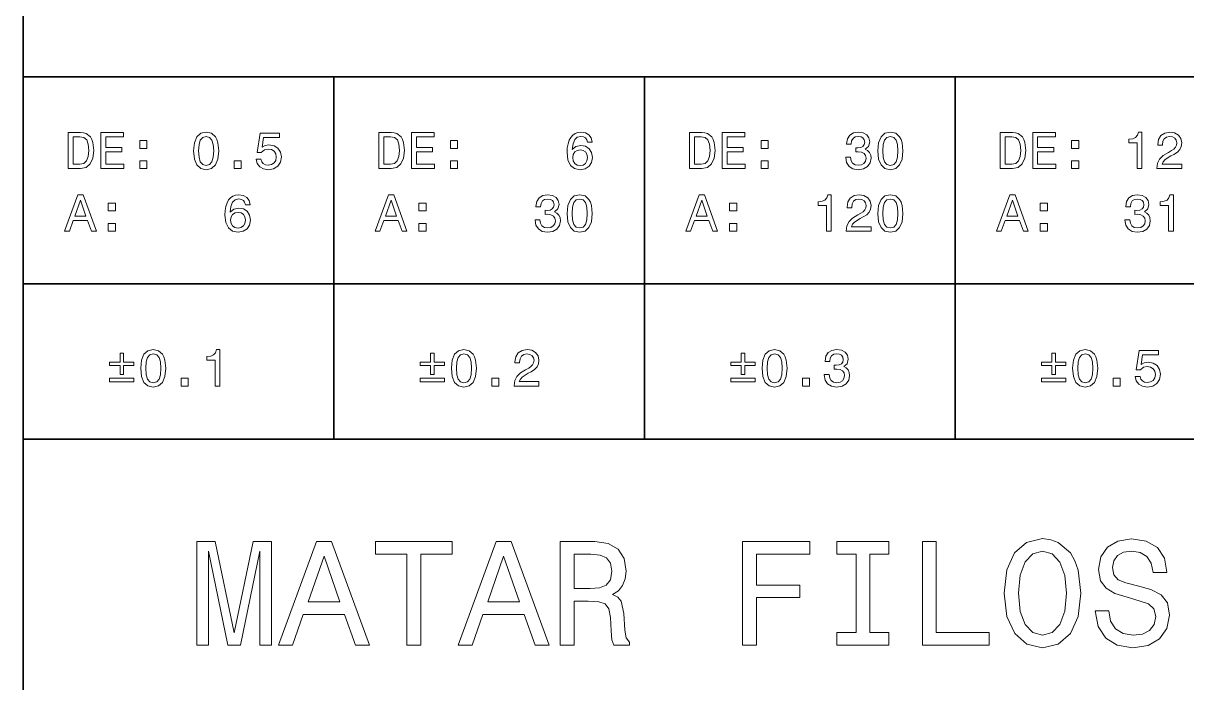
# Model space of a CAD drawing. Extents: x 14 to 2196, y -1968 to 1826.
# Drawn here: x 954 to 1066.3, y 424.7 to 488.4 of the extents above; entities that cross this region are included whole.
import ezdxf

# ---------------------------------------------------------------- set-up
doc = ezdxf.new("R2010")
doc.units = 0

msp = doc.modelspace()

# ---------------------------------------------------------------- linework, layer by layer
at = {"color": 7, "lineweight": 35}
for p, q in [((953.95874, 826.463928), (953.95874, 15.623924)), ((953.95874, 513.249268), (953.95874, 448.249268)), ((953.95874, 483.249268), (1173.95874, 483.249268)), ((983.95874, 483.249268), (983.95874, 448.249268)), ((1013.95874, 483.249268), (1013.95874, 448.249268)), ((1043.95874, 483.249268), (1043.95874, 448.249268)), ((953.95874, 463.249268), (1173.95874, 463.249268)), ((953.95874, 448.249268), (1173.95874, 448.249268)), ((953.95874, 448.249268), (1173.95874, 448.249268))]:
    msp.add_line(p, q, dxfattribs=at)
at = {"color": 7, "lineweight": 13}
for points in [[(959.47168, 477.892639), (958.306702, 477.892639), (958.306702, 474.392639), (959.47168, 474.392639), (960.021423, 474.503601), (960.429932, 474.841492), (960.682068, 475.391205), (960.772888, 476.142639), (960.6922, 476.90921), (960.591309, 477.211792), (960.450073, 477.453888), (960.041565, 477.781677), (959.774292, 477.862366)], [(961.453674, 474.392639), (963.672729, 474.392639), (963.672729, 474.816284), (961.917664, 474.816284), (961.917664, 476.001434), (963.481079, 476.001434), (963.481079, 476.420013), (961.917664, 476.420013), (961.917664, 477.468994), (963.632385, 477.468994), (963.632385, 477.892639), (961.453674, 477.892639)], [(970.405396, 476.102295), (970.481079, 475.310516), (970.718079, 474.745667), (971.096375, 474.40274), (971.62085, 474.291779), (972.14032, 474.40274), (972.518555, 474.745667), (972.750549, 475.310516), (972.831238, 476.102295), (972.750549, 476.889038), (972.654724, 477.201721), (972.518555, 477.458923), (972.14032, 477.801849), (971.62085, 477.917847), (971.096375, 477.801849), (970.718079, 477.453888), (970.481079, 476.889038)], [(976.442139, 475.30545), (976.553101, 474.891907), (976.800232, 474.569153), (977.16333, 474.367432), (977.627319, 474.291779), (978.136719, 474.382538), (978.535095, 474.629669), (978.787292, 475.023041), (978.883118, 475.527374), (978.797363, 475.996399), (978.555298, 476.364532), (978.177063, 476.601562), (977.687866, 476.687317), (977.309631, 476.626801), (977.01709, 476.460358), (977.158325, 477.403442), (978.691467, 477.403442), (978.691467, 477.816986), (976.820435, 477.816986), (976.54303, 475.96109), (976.946472, 475.96109), (977.239014, 476.19812), (977.612183, 476.283844), (977.934937, 476.228363), (978.182068, 476.066986), (978.33844, 475.819885), (978.393921, 475.502136), (978.33844, 475.184418), (978.177063, 474.937317), (977.929932, 474.780975), (977.612183, 474.725494), (977.34491, 474.760803), (977.138123, 474.876801), (976.986816, 475.05835), (976.911194, 475.30545)], [(989.47168, 477.892639), (988.306702, 477.892639), (988.306702, 474.392639), (989.47168, 474.392639), (990.021423, 474.503601), (990.429932, 474.841492), (990.682068, 475.391205), (990.772888, 476.142639), (990.6922, 476.90921), (990.591309, 477.211792), (990.450073, 477.453888), (990.041565, 477.781677), (989.774292, 477.862366)], [(991.453674, 474.392639), (993.672729, 474.392639), (993.672729, 474.816284), (991.917664, 474.816284), (991.917664, 476.001434), (993.481079, 476.001434), (993.481079, 476.420013), (991.917664, 476.420013), (991.917664, 477.468994), (993.632385, 477.468994), (993.632385, 477.892639), (991.453674, 477.892639)], [(1008.903259, 476.949554), (1008.807434, 477.358063), (1008.585571, 477.660645), (1008.242615, 477.852295), (1007.798828, 477.917847), (1007.501221, 477.882538), (1007.244019, 477.786743), (1007.01709, 477.630402), (1006.825439, 477.408478), (1006.674133, 477.131104), (1006.563232, 476.793213), (1006.492615, 476.394806), (1006.472412, 475.945953), (1006.553101, 475.229828), (1006.800232, 474.710358), (1007.198669, 474.397675), (1007.743347, 474.291779), (1008.232544, 474.382538), (1008.605713, 474.619598), (1008.847778, 474.992798), (1008.933533, 475.466858), (1008.847778, 475.945953), (1008.615784, 476.314117), (1008.257751, 476.546112), (1007.813904, 476.626801), (1007.334839, 476.525909), (1006.976746, 476.238464), (1007.052429, 476.793213), (1007.213806, 477.19162), (1007.460876, 477.42865), (1007.803833, 477.509369), (1008.05603, 477.468994), (1008.24762, 477.363098), (1008.373718, 477.186584), (1008.43927, 476.949554)], [(1019.47168, 477.892639), (1018.306702, 477.892639), (1018.306702, 474.392639), (1019.47168, 474.392639), (1020.021423, 474.503601), (1020.429932, 474.841492), (1020.682068, 475.391205), (1020.772888, 476.142639), (1020.6922, 476.90921), (1020.591309, 477.211792), (1020.450073, 477.453888), (1020.041565, 477.781677), (1019.774292, 477.862366)], [(1021.453674, 474.392639), (1023.672729, 474.392639), (1023.672729, 474.816284), (1021.917664, 474.816284), (1021.917664, 476.001434), (1023.481079, 476.001434), (1023.481079, 476.420013), (1021.917664, 476.420013), (1021.917664, 477.468994), (1023.632385, 477.468994), (1023.632385, 477.892639), (1021.453674, 477.892639)], [(1033.385986, 475.492065), (1033.385986, 475.456757), (1033.466675, 474.972595), (1033.703735, 474.609497), (1034.076904, 474.377502), (1034.571167, 474.291779), (1035.095581, 474.377502), (1035.489014, 474.599426), (1035.741211, 474.952423), (1035.831909, 475.406342), (1035.791626, 475.703888), (1035.680664, 475.945953), (1035.499146, 476.132538), (1035.256958, 476.268707), (1035.584839, 476.541046), (1035.700806, 476.974762), (1035.625122, 477.368134), (1035.408325, 477.66568), (1035.055298, 477.852295), (1034.571167, 477.917847), (1034.117188, 477.837158), (1033.769287, 477.615265), (1033.542358, 477.262238), (1033.466675, 476.793213), (1033.466675, 476.757904), (1033.915527, 476.757904), (1033.955811, 477.080688), (1034.087036, 477.312683), (1034.298828, 477.453888), (1034.596313, 477.504303), (1034.858643, 477.463959), (1035.050293, 477.358063), (1035.16626, 477.186584), (1035.21167, 476.95459), (1035.16626, 476.707489), (1035.045166, 476.541046), (1034.833374, 476.440186), (1034.545898, 476.409943), (1034.349243, 476.414978), (1034.349243, 476.016571), (1034.596313, 476.026642), (1034.914062, 475.981262), (1035.151123, 475.860229), (1035.292358, 475.663544), (1035.342773, 475.406342), (1035.287231, 475.113831), (1035.140991, 474.896973), (1034.909058, 474.760803), (1034.60144, 474.715393), (1034.283691, 474.765839), (1034.051636, 474.917145), (1033.905396, 475.15921), (1033.849976, 475.492065)], [(1036.477417, 476.102295), (1036.553101, 475.310516), (1036.790161, 474.745667), (1037.168335, 474.40274), (1037.692871, 474.291779), (1038.212402, 474.40274), (1038.590576, 474.745667), (1038.822632, 475.310516), (1038.90332, 476.102295), (1038.822632, 476.889038), (1038.726807, 477.201721), (1038.590576, 477.458923), (1038.212402, 477.801849), (1037.692871, 477.917847), (1037.168335, 477.801849), (1036.790161, 477.453888), (1036.553101, 476.889038)], [(1049.47168, 477.892639), (1048.306763, 477.892639), (1048.306763, 474.392639), (1049.47168, 474.392639), (1050.021362, 474.503601), (1050.429932, 474.841492), (1050.682129, 475.391205), (1050.772827, 476.142639), (1050.692139, 476.90921), (1050.591309, 477.211792), (1050.450073, 477.453888), (1050.041626, 477.781677), (1049.774292, 477.862366)], [(1051.453735, 474.392639), (1053.672729, 474.392639), (1053.672729, 474.816284), (1051.917725, 474.816284), (1051.917725, 476.001434), (1053.481079, 476.001434), (1053.481079, 476.420013), (1051.917725, 476.420013), (1051.917725, 477.468994), (1053.632324, 477.468994), (1053.632324, 477.892639), (1051.453735, 477.892639)], [(1061.530029, 474.392639), (1061.989014, 474.392639), (1061.989014, 477.917847), (1061.646118, 477.917847), (1061.555298, 477.610229), (1061.373779, 477.403442), (1061.096313, 477.28241), (1060.713013, 477.242065), (1060.713013, 476.884003), (1061.530029, 476.884003)], [(1063.42627, 474.392639), (1065.831909, 474.392639), (1065.831909, 474.826355), (1063.930664, 474.826355), (1064.036499, 475.063385), (1064.21814, 475.260071), (1064.777954, 475.618134), (1065.075439, 475.76944), (1065.408325, 475.986298), (1065.645386, 476.238464), (1065.781494, 476.536011), (1065.831909, 476.873901), (1065.746216, 477.297546), (1065.509155, 477.630402), (1065.146118, 477.842194), (1064.677002, 477.917847), (1064.192871, 477.832123), (1063.824707, 477.595093), (1063.587646, 477.216858), (1063.506958, 476.71756), (1063.506958, 476.646973), (1063.965942, 476.646973), (1063.965942, 476.687317), (1064.011353, 477.030243), (1064.147461, 477.28241), (1064.36438, 477.443787), (1064.651855, 477.499268), (1064.944336, 477.448822), (1065.161133, 477.322754), (1065.302368, 477.126068), (1065.352783, 476.878937), (1065.317505, 476.646973), (1065.22168, 476.450287), (1065.060303, 476.278809), (1064.838379, 476.127502), (1064.540894, 475.966125), (1064.046631, 475.653442), (1063.698608, 475.320587), (1063.491943, 474.917145), (1063.42627, 474.407776)], [(959.436401, 477.47406), (959.819702, 477.398407), (960.081909, 477.166412), (960.238281, 476.752869), (960.288696, 476.142639), (960.233215, 475.552582), (960.076904, 475.139038), (959.809631, 474.891907), (959.436401, 474.811218), (958.775757, 474.811218), (958.775757, 477.47406)], [(965.200806, 476.349426), (965.89679, 476.349426), (965.89679, 477.100861), (965.200806, 477.100861)], [(970.889587, 476.102295), (970.929932, 476.712524), (971.05603, 477.151276), (971.282959, 477.408478), (971.62085, 477.499268), (971.953674, 477.408478), (972.180664, 477.151276), (972.306702, 476.712524), (972.347046, 476.102295), (972.306702, 475.48703), (972.180664, 475.048248), (971.953674, 474.791046), (971.62085, 474.705322), (971.282959, 474.791046), (971.05603, 475.048248), (970.929932, 475.48703)], [(989.436401, 477.47406), (989.819702, 477.398407), (990.081909, 477.166412), (990.238281, 476.752869), (990.288696, 476.142639), (990.233215, 475.552582), (990.076904, 475.139038), (989.809631, 474.891907), (989.436401, 474.811218), (988.775757, 474.811218), (988.775757, 477.47406)], [(995.200806, 476.349426), (995.89679, 476.349426), (995.89679, 477.100861), (995.200806, 477.100861)], [(1019.436401, 477.47406), (1019.819702, 477.398407), (1020.081909, 477.166412), (1020.238281, 476.752869), (1020.288696, 476.142639), (1020.233215, 475.552582), (1020.076904, 475.139038), (1019.809631, 474.891907), (1019.436401, 474.811218), (1018.775757, 474.811218), (1018.775757, 477.47406)], [(1025.200806, 476.349426), (1025.896729, 476.349426), (1025.896729, 477.100861), (1025.200806, 477.100861)], [(1036.96167, 476.102295), (1037.001953, 476.712524), (1037.128052, 477.151276), (1037.35498, 477.408478), (1037.692871, 477.499268), (1038.025757, 477.408478), (1038.252686, 477.151276), (1038.378784, 476.712524), (1038.419067, 476.102295), (1038.378784, 475.48703), (1038.252686, 475.048248), (1038.025757, 474.791046), (1037.692871, 474.705322), (1037.35498, 474.791046), (1037.128052, 475.048248), (1037.001953, 475.48703)], [(1049.436401, 477.47406), (1049.819702, 477.398407), (1050.081909, 477.166412), (1050.238281, 476.752869), (1050.288696, 476.142639), (1050.233276, 475.552582), (1050.076904, 475.139038), (1049.80957, 474.891907), (1049.436401, 474.811218), (1048.775757, 474.811218), (1048.775757, 477.47406)], [(1055.200806, 476.349426), (1055.896729, 476.349426), (1055.896729, 477.100861), (1055.200806, 477.100861)], [(1008.444336, 475.461792), (1008.388855, 475.144073), (1008.24762, 474.902008), (1008.020691, 474.740631), (1007.738281, 474.690186), (1007.440735, 474.740631), (1007.213806, 474.896973), (1007.067505, 475.139038), (1007.022156, 475.456757), (1007.072571, 475.76944), (1007.213806, 476.00647), (1007.445801, 476.157776), (1007.758423, 476.213257), (1008.030762, 476.157776), (1008.24762, 476.011505), (1008.388855, 475.774475)], [(965.200806, 474.392639), (965.89679, 474.392639), (965.89679, 475.144073), (965.200806, 475.144073)], [(974.308899, 474.392639), (975.004822, 474.392639), (975.004822, 475.144073), (974.308899, 475.144073)], [(995.200806, 474.392639), (995.89679, 474.392639), (995.89679, 475.144073), (995.200806, 475.144073)], [(1025.200806, 474.392639), (1025.896729, 474.392639), (1025.896729, 475.144073), (1025.200806, 475.144073)], [(1055.200806, 474.392639), (1055.896729, 474.392639), (1055.896729, 475.144073), (1055.200806, 475.144073)], [(957.943604, 468.345795), (958.407593, 468.345795), (958.775757, 469.374603), (960.172729, 469.374603), (960.540894, 468.345795), (961.014954, 468.345795), (959.733948, 471.85083), (959.219543, 471.85083)], [(958.937134, 469.803284), (959.476746, 471.346527), (960.016357, 469.803284)], [(962.164795, 470.302582), (962.860779, 470.302582), (962.860779, 471.054016), (962.164795, 471.054016)], [(975.867249, 470.90271), (975.771423, 471.311218), (975.5495, 471.6138), (975.206604, 471.80545), (974.762756, 471.871002), (974.46521, 471.835693), (974.208008, 471.739899), (973.981079, 471.583557), (973.789429, 471.361633), (973.638123, 471.084259), (973.527161, 470.746368), (973.456604, 470.347961), (973.436401, 469.899109), (973.51709, 469.182983), (973.764221, 468.663513), (974.162659, 468.35083), (974.707275, 468.244934), (975.196472, 468.335693), (975.569702, 468.572754), (975.811768, 468.945953), (975.897522, 469.420013), (975.811768, 469.899109), (975.579773, 470.267273), (975.22168, 470.499268), (974.777893, 470.579956), (974.298828, 470.479065), (973.940735, 470.19162), (974.016357, 470.746368), (974.177734, 471.144775), (974.424866, 471.381805), (974.767822, 471.462524), (975.019958, 471.42215), (975.211609, 471.316254), (975.337708, 471.13974), (975.403259, 470.90271)], [(987.943604, 468.345795), (988.407593, 468.345795), (988.775757, 469.374603), (990.172729, 469.374603), (990.540894, 468.345795), (991.014954, 468.345795), (989.733948, 471.85083), (989.219543, 471.85083)], [(988.937134, 469.803284), (989.476746, 471.346527), (990.016357, 469.803284)], [(992.164795, 470.302582), (992.860779, 470.302582), (992.860779, 471.054016), (992.164795, 471.054016)], [(1003.385986, 469.445221), (1003.385986, 469.409912), (1003.466675, 468.925751), (1003.703674, 468.562653), (1004.076904, 468.330658), (1004.571106, 468.244934), (1005.095642, 468.330658), (1005.489014, 468.552582), (1005.74115, 468.905579), (1005.831909, 469.359497), (1005.791565, 469.657043), (1005.680664, 469.899109), (1005.499084, 470.085693), (1005.257019, 470.221863), (1005.584839, 470.494202), (1005.700806, 470.927917), (1005.625183, 471.321289), (1005.408325, 471.618835), (1005.055298, 471.80545), (1004.571106, 471.871002), (1004.117249, 471.790314), (1003.769287, 471.56842), (1003.542297, 471.215393), (1003.466675, 470.746368), (1003.466675, 470.71106), (1003.915527, 470.71106), (1003.955872, 471.033844), (1004.086975, 471.265839), (1004.298828, 471.407043), (1004.596375, 471.457458), (1004.858582, 471.417114), (1005.050232, 471.311218), (1005.16626, 471.13974), (1005.211609, 470.907745), (1005.16626, 470.660645), (1005.045166, 470.494202), (1004.833374, 470.393341), (1004.545898, 470.363098), (1004.349243, 470.368134), (1004.349243, 469.969727), (1004.596375, 469.979797), (1004.914062, 469.934418), (1005.151123, 469.813385), (1005.292297, 469.616699), (1005.342773, 469.359497), (1005.287292, 469.066986), (1005.140991, 468.850128), (1004.909058, 468.713959), (1004.601379, 468.668549), (1004.283691, 468.718994), (1004.051697, 468.8703), (1003.905457, 469.112366), (1003.849976, 469.445221)], [(1006.477478, 470.05545), (1006.553101, 469.263672), (1006.790161, 468.698822), (1007.168396, 468.355896), (1007.692871, 468.244934), (1008.212341, 468.355896), (1008.590576, 468.698822), (1008.822571, 469.263672), (1008.903259, 470.05545), (1008.822571, 470.842194), (1008.726746, 471.154877), (1008.590576, 471.412079), (1008.212341, 471.755005), (1007.692871, 471.871002), (1007.168396, 471.755005), (1006.790161, 471.407043), (1006.553101, 470.842194)], [(1006.961609, 470.05545), (1007.001953, 470.66568), (1007.128052, 471.104431), (1007.35498, 471.361633), (1007.692871, 471.452423), (1008.025757, 471.361633), (1008.252686, 471.104431), (1008.378784, 470.66568), (1008.419128, 470.05545), (1008.378784, 469.440186), (1008.252686, 469.001404), (1008.025757, 468.744202), (1007.692871, 468.658478), (1007.35498, 468.744202), (1007.128052, 469.001404), (1007.001953, 469.440186)], [(1017.943604, 468.345795), (1018.407593, 468.345795), (1018.775757, 469.374603), (1020.172729, 469.374603), (1020.540894, 468.345795), (1021.014954, 468.345795), (1019.733948, 471.85083), (1019.219543, 471.85083)], [(1018.937134, 469.803284), (1019.476746, 471.346527), (1020.016357, 469.803284)], [(1022.164795, 470.302582), (1022.860779, 470.302582), (1022.860779, 471.054016), (1022.164795, 471.054016)], [(1031.530029, 468.345795), (1031.989014, 468.345795), (1031.989014, 471.871002), (1031.646118, 471.871002), (1031.555298, 471.563385), (1031.373779, 471.356598), (1031.096313, 471.235565), (1030.713013, 471.195221), (1030.713013, 470.837158), (1031.530029, 470.837158)], [(1033.42627, 468.345795), (1035.831909, 468.345795), (1035.831909, 468.77951), (1033.930664, 468.77951), (1034.036499, 469.016541), (1034.21814, 469.213226), (1034.777954, 469.571289), (1035.075439, 469.722595), (1035.408325, 469.939453), (1035.645386, 470.19162), (1035.781494, 470.489166), (1035.831909, 470.827057), (1035.746216, 471.250702), (1035.509155, 471.583557), (1035.146118, 471.795349), (1034.677002, 471.871002), (1034.192871, 471.785278), (1033.824707, 471.548248), (1033.587646, 471.170013), (1033.506958, 470.670715), (1033.506958, 470.600128), (1033.965942, 470.600128), (1033.965942, 470.640472), (1034.011353, 470.983398), (1034.147461, 471.235565), (1034.36438, 471.396942), (1034.651855, 471.452423), (1034.944336, 471.401978), (1035.161133, 471.275909), (1035.302368, 471.079224), (1035.352783, 470.832092), (1035.317505, 470.600128), (1035.22168, 470.403442), (1035.060303, 470.231964), (1034.838379, 470.080658), (1034.540894, 469.919281), (1034.046631, 469.606598), (1033.698608, 469.273743), (1033.491943, 468.8703), (1033.42627, 468.360931)], [(1036.477417, 470.05545), (1036.553101, 469.263672), (1036.790161, 468.698822), (1037.168335, 468.355896), (1037.692871, 468.244934), (1038.212402, 468.355896), (1038.590576, 468.698822), (1038.822632, 469.263672), (1038.90332, 470.05545), (1038.822632, 470.842194), (1038.726807, 471.154877), (1038.590576, 471.412079), (1038.212402, 471.755005), (1037.692871, 471.871002), (1037.168335, 471.755005), (1036.790161, 471.407043), (1036.553101, 470.842194)], [(1036.96167, 470.05545), (1037.001953, 470.66568), (1037.128052, 471.104431), (1037.35498, 471.361633), (1037.692871, 471.452423), (1038.025757, 471.361633), (1038.252686, 471.104431), (1038.378784, 470.66568), (1038.419067, 470.05545), (1038.378784, 469.440186), (1038.252686, 469.001404), (1038.025757, 468.744202), (1037.692871, 468.658478), (1037.35498, 468.744202), (1037.128052, 469.001404), (1037.001953, 469.440186)], [(1047.943604, 468.345795), (1048.407593, 468.345795), (1048.775757, 469.374603), (1050.172729, 469.374603), (1050.540894, 468.345795), (1051.014893, 468.345795), (1049.734009, 471.85083), (1049.219604, 471.85083)], [(1048.937134, 469.803284), (1049.476807, 471.346527), (1050.016357, 469.803284)], [(1052.164795, 470.302582), (1052.860718, 470.302582), (1052.860718, 471.054016), (1052.164795, 471.054016)], [(1060.349976, 469.445221), (1060.349976, 469.409912), (1060.430664, 468.925751), (1060.667725, 468.562653), (1061.040894, 468.330658), (1061.535156, 468.244934), (1062.05957, 468.330658), (1062.453003, 468.552582), (1062.705078, 468.905579), (1062.795898, 469.359497), (1062.755615, 469.657043), (1062.644653, 469.899109), (1062.463013, 470.085693), (1062.220947, 470.221863), (1062.548828, 470.494202), (1062.664795, 470.927917), (1062.589111, 471.321289), (1062.372314, 471.618835), (1062.019287, 471.80545), (1061.535156, 471.871002), (1061.081177, 471.790314), (1060.733276, 471.56842), (1060.506348, 471.215393), (1060.430664, 470.746368), (1060.430664, 470.71106), (1060.879517, 470.71106), (1060.9198, 471.033844), (1061.050903, 471.265839), (1061.262817, 471.407043), (1061.560303, 471.457458), (1061.822632, 471.417114), (1062.01416, 471.311218), (1062.130249, 471.13974), (1062.175659, 470.907745), (1062.130249, 470.660645), (1062.009155, 470.494202), (1061.797363, 470.393341), (1061.509888, 470.363098), (1061.313232, 470.368134), (1061.313232, 469.969727), (1061.560303, 469.979797), (1061.878052, 469.934418), (1062.115112, 469.813385), (1062.256348, 469.616699), (1062.306763, 469.359497), (1062.251221, 469.066986), (1062.10498, 468.850128), (1061.873047, 468.713959), (1061.56543, 468.668549), (1061.247681, 468.718994), (1061.015625, 468.8703), (1060.869385, 469.112366), (1060.813965, 469.445221)], [(1064.56604, 468.345795), (1065.025024, 468.345795), (1065.025024, 471.871002), (1064.682129, 471.871002), (1064.591309, 471.563385), (1064.40979, 471.356598), (1064.132324, 471.235565), (1063.749146, 471.195221), (1063.749146, 470.837158), (1064.56604, 470.837158)], [(975.408325, 469.414948), (975.352844, 469.097229), (975.211609, 468.855164), (974.98468, 468.693787), (974.702271, 468.643341), (974.404724, 468.693787), (974.177734, 468.850128), (974.031494, 469.092194), (973.986145, 469.409912), (974.03656, 469.722595), (974.177734, 469.959625), (974.409729, 470.110931), (974.722412, 470.166412), (974.994751, 470.110931), (975.211609, 469.964661), (975.352844, 469.727631)], [(962.164795, 468.345795), (962.860779, 468.345795), (962.860779, 469.097229), (962.164795, 469.097229)], [(992.164795, 468.345795), (992.860779, 468.345795), (992.860779, 469.097229), (992.164795, 469.097229)], [(1022.164795, 468.345795), (1022.860779, 468.345795), (1022.860779, 469.097229), (1022.164795, 469.097229)], [(1052.164795, 468.345795), (1052.860718, 468.345795), (1052.860718, 469.097229), (1052.164795, 469.097229)], [(963.300232, 454.492065), (963.648193, 454.492065), (963.648193, 455.364532), (964.64679, 455.364532), (964.64679, 455.707489), (963.648193, 455.707489), (963.648193, 456.574921), (963.300232, 456.574921), (963.300232, 455.707489), (962.301697, 455.707489), (962.301697, 455.364532), (963.300232, 455.364532)], [(965.297363, 455.102295), (965.372986, 454.310516), (965.610046, 453.745667), (965.988281, 453.40274), (966.512756, 453.291779), (967.032227, 453.40274), (967.410461, 453.745667), (967.642456, 454.310516), (967.723145, 455.102295), (967.642456, 455.889038), (967.546631, 456.201721), (967.410461, 456.458923), (967.032227, 456.801849), (966.512756, 456.917847), (965.988281, 456.801849), (965.610046, 456.453888), (965.372986, 455.889038)], [(965.781494, 455.102295), (965.821838, 455.712524), (965.947937, 456.151276), (966.174866, 456.408478), (966.512756, 456.499268), (966.845642, 456.408478), (967.072571, 456.151276), (967.198669, 455.712524), (967.239014, 455.102295), (967.198669, 454.48703), (967.072571, 454.048248), (966.845642, 453.791046), (966.512756, 453.705322), (966.174866, 453.791046), (965.947937, 454.048248), (965.821838, 454.48703)], [(972.494019, 453.392639), (972.953003, 453.392639), (972.953003, 456.917847), (972.610046, 456.917847), (972.519287, 456.610229), (972.337708, 456.403442), (972.060303, 456.28241), (971.677063, 456.242065), (971.677063, 455.884003), (972.494019, 455.884003)], [(993.300232, 454.492065), (993.648193, 454.492065), (993.648193, 455.364532), (994.64679, 455.364532), (994.64679, 455.707489), (993.648193, 455.707489), (993.648193, 456.574921), (993.300232, 456.574921), (993.300232, 455.707489), (992.301697, 455.707489), (992.301697, 455.364532), (993.300232, 455.364532)], [(995.297363, 455.102295), (995.372986, 454.310516), (995.610046, 453.745667), (995.988281, 453.40274), (996.512756, 453.291779), (997.032227, 453.40274), (997.410461, 453.745667), (997.642456, 454.310516), (997.723145, 455.102295), (997.642456, 455.889038), (997.546631, 456.201721), (997.410461, 456.458923), (997.032227, 456.801849), (996.512756, 456.917847), (995.988281, 456.801849), (995.610046, 456.453888), (995.372986, 455.889038)], [(995.781494, 455.102295), (995.821838, 455.712524), (995.947937, 456.151276), (996.174866, 456.408478), (996.512756, 456.499268), (996.845642, 456.408478), (997.072571, 456.151276), (997.198669, 455.712524), (997.239014, 455.102295), (997.198669, 454.48703), (997.072571, 454.048248), (996.845642, 453.791046), (996.512756, 453.705322), (996.174866, 453.791046), (995.947937, 454.048248), (995.821838, 454.48703)], [(1001.354248, 453.392639), (1003.759888, 453.392639), (1003.759888, 453.826355), (1001.858582, 453.826355), (1001.964478, 454.063385), (1002.146057, 454.260071), (1002.705872, 454.618134), (1003.003418, 454.76944), (1003.336243, 454.986298), (1003.573303, 455.238464), (1003.709473, 455.536011), (1003.759888, 455.873901), (1003.674133, 456.297546), (1003.437134, 456.630402), (1003.074036, 456.842194), (1002.60498, 456.917847), (1002.12085, 456.832123), (1001.752686, 456.595093), (1001.515686, 456.216858), (1001.434937, 455.71756), (1001.434937, 455.646973), (1001.893921, 455.646973), (1001.893921, 455.687317), (1001.93927, 456.030243), (1002.075439, 456.28241), (1002.292297, 456.443787), (1002.579773, 456.499268), (1002.872314, 456.448822), (1003.089172, 456.322754), (1003.230347, 456.126068), (1003.280762, 455.878937), (1003.245483, 455.646973), (1003.149658, 455.450287), (1002.988281, 455.278809), (1002.766357, 455.127502), (1002.468811, 454.966125), (1001.974609, 454.653442), (1001.626587, 454.320587), (1001.419861, 453.917145), (1001.354248, 453.407776)], [(1023.300232, 454.492065), (1023.648193, 454.492065), (1023.648193, 455.364532), (1024.646729, 455.364532), (1024.646729, 455.707489), (1023.648193, 455.707489), (1023.648193, 456.574921), (1023.300232, 456.574921), (1023.300232, 455.707489), (1022.301697, 455.707489), (1022.301697, 455.364532), (1023.300232, 455.364532)], [(1025.297363, 455.102295), (1025.373047, 454.310516), (1025.609985, 453.745667), (1025.988281, 453.40274), (1026.512817, 453.291779), (1027.032227, 453.40274), (1027.410522, 453.745667), (1027.642456, 454.310516), (1027.723145, 455.102295), (1027.642456, 455.889038), (1027.546631, 456.201721), (1027.410522, 456.458923), (1027.032227, 456.801849), (1026.512817, 456.917847), (1025.988281, 456.801849), (1025.609985, 456.453888), (1025.373047, 455.889038)], [(1025.781494, 455.102295), (1025.821899, 455.712524), (1025.947876, 456.151276), (1026.174927, 456.408478), (1026.512817, 456.499268), (1026.845581, 456.408478), (1027.072632, 456.151276), (1027.198608, 455.712524), (1027.239014, 455.102295), (1027.198608, 454.48703), (1027.072632, 454.048248), (1026.845581, 453.791046), (1026.512817, 453.705322), (1026.174927, 453.791046), (1025.947876, 454.048248), (1025.821899, 454.48703)], [(1031.313965, 454.492065), (1031.313965, 454.456757), (1031.394653, 453.972595), (1031.631592, 453.609497), (1032.004883, 453.377502), (1032.499146, 453.291779), (1033.02356, 453.377502), (1033.416992, 453.599426), (1033.669067, 453.952423), (1033.759888, 454.406342), (1033.719604, 454.703888), (1033.608643, 454.945953), (1033.427002, 455.132538), (1033.184937, 455.268707), (1033.512817, 455.541046), (1033.628784, 455.974762), (1033.553101, 456.368134), (1033.336304, 456.66568), (1032.983276, 456.852295), (1032.499146, 456.917847), (1032.045166, 456.837158), (1031.697266, 456.615265), (1031.470215, 456.262238), (1031.394653, 455.793213), (1031.394653, 455.757904), (1031.843506, 455.757904), (1031.883789, 456.080688), (1032.014893, 456.312683), (1032.226807, 456.453888), (1032.524292, 456.504303), (1032.786499, 456.463959), (1032.978149, 456.358063), (1033.094238, 456.186584), (1033.139526, 455.95459), (1033.094238, 455.707489), (1032.973145, 455.541046), (1032.761353, 455.440186), (1032.473877, 455.409943), (1032.277222, 455.414978), (1032.277222, 455.016571), (1032.524292, 455.026642), (1032.842041, 454.981262), (1033.079102, 454.860229), (1033.220215, 454.663544), (1033.270752, 454.406342), (1033.21521, 454.113831), (1033.06897, 453.896973), (1032.837036, 453.760803), (1032.529297, 453.715393), (1032.21167, 453.765839), (1031.979614, 453.917145), (1031.833374, 454.15921), (1031.777954, 454.492065)], [(1053.300293, 454.492065), (1053.648193, 454.492065), (1053.648193, 455.364532), (1054.646729, 455.364532), (1054.646729, 455.707489), (1053.648193, 455.707489), (1053.648193, 456.574921), (1053.300293, 456.574921), (1053.300293, 455.707489), (1052.301636, 455.707489), (1052.301636, 455.364532), (1053.300293, 455.364532)], [(1055.297363, 455.102295), (1055.373047, 454.310516), (1055.609985, 453.745667), (1055.988281, 453.40274), (1056.512817, 453.291779), (1057.032227, 453.40274), (1057.410522, 453.745667), (1057.642456, 454.310516), (1057.723145, 455.102295), (1057.642456, 455.889038), (1057.546631, 456.201721), (1057.410522, 456.458923), (1057.032227, 456.801849), (1056.512817, 456.917847), (1055.988281, 456.801849), (1055.609985, 456.453888), (1055.373047, 455.889038)], [(1055.781494, 455.102295), (1055.821899, 455.712524), (1055.947876, 456.151276), (1056.174927, 456.408478), (1056.512817, 456.499268), (1056.845581, 456.408478), (1057.072632, 456.151276), (1057.198608, 455.712524), (1057.239014, 455.102295), (1057.198608, 454.48703), (1057.072632, 454.048248), (1056.845581, 453.791046), (1056.512817, 453.705322), (1056.174927, 453.791046), (1055.947876, 454.048248), (1055.821899, 454.48703)], [(1061.334106, 454.30545), (1061.445068, 453.891907), (1061.692139, 453.569153), (1062.055298, 453.367432), (1062.519287, 453.291779), (1063.028564, 453.382538), (1063.427002, 453.629669), (1063.679199, 454.023041), (1063.775024, 454.527374), (1063.689331, 454.996399), (1063.447266, 455.364532), (1063.06897, 455.601562), (1062.579834, 455.687317), (1062.201538, 455.626801), (1061.909058, 455.460358), (1062.050293, 456.403442), (1063.583374, 456.403442), (1063.583374, 456.816986), (1061.712402, 456.816986), (1061.434937, 454.96109), (1061.838379, 454.96109), (1062.130981, 455.19812), (1062.50415, 455.283844), (1062.826904, 455.228363), (1063.073975, 455.066986), (1063.230347, 454.819885), (1063.285889, 454.502136), (1063.230347, 454.184418), (1063.06897, 453.937317), (1062.821899, 453.780975), (1062.50415, 453.725494), (1062.236816, 453.760803), (1062.030029, 453.876801), (1061.878784, 454.05835), (1061.803101, 454.30545)], [(962.301697, 454.149109), (962.301697, 453.801147), (964.64679, 453.801147), (964.64679, 454.149109)], [(969.200806, 453.392639), (969.89679, 453.392639), (969.89679, 454.144073), (969.200806, 454.144073)], [(992.301697, 454.149109), (992.301697, 453.801147), (994.64679, 453.801147), (994.64679, 454.149109)], [(999.200806, 453.392639), (999.89679, 453.392639), (999.89679, 454.144073), (999.200806, 454.144073)], [(1022.301697, 454.149109), (1022.301697, 453.801147), (1024.646729, 453.801147), (1024.646729, 454.149109)], [(1029.200806, 453.392639), (1029.896729, 453.392639), (1029.896729, 454.144073), (1029.200806, 454.144073)], [(1052.301636, 454.149109), (1052.301636, 453.801147), (1054.646729, 453.801147), (1054.646729, 454.149109)], [(1059.200806, 453.392639), (1059.896729, 453.392639), (1059.896729, 454.144073), (1059.200806, 454.144073)], [(970.723633, 428.373199), (971.83313, 428.373199), (971.83313, 437.451019), (973.70636, 428.373199), (974.945557, 428.373199), (976.804321, 437.451019), (976.804321, 428.373199), (977.928223, 428.373199), (977.928223, 438.373199), (976.170349, 438.373199), (974.325928, 429.554749), (972.495972, 438.373199), (970.723633, 438.373199)], [(978.619873, 428.373199), (979.945557, 428.373199), (980.997437, 431.312683), (984.98877, 431.312683), (986.040649, 428.373199), (987.395081, 428.373199), (983.735168, 438.387604), (982.265442, 438.387604)], [(991.011841, 428.373199), (992.337463, 428.373199), (992.337463, 437.162811), (995.363403, 437.162811), (995.363403, 438.373199), (987.971497, 438.373199), (987.971497, 437.162811), (991.011841, 437.162811)], [(995.968628, 428.373199), (997.29425, 428.373199), (998.34613, 431.312683), (1002.337463, 431.312683), (1003.389343, 428.373199), (1004.743835, 428.373199), (1001.083862, 438.387604), (999.614136, 438.387604)], [(1005.81012, 428.373199), (1007.150146, 428.373199), (1007.150146, 432.595093), (1008.519043, 432.595093), (1009.527649, 432.55188), (1010.161682, 432.350159), (1010.507507, 431.874634), (1010.651611, 431.024506), (1010.723633, 429.727661), (1010.81012, 428.877533), (1010.983032, 428.373199), (1012.495972, 428.373199), (1012.495972, 428.646973), (1012.164551, 429.050446), (1012.049316, 429.799713), (1011.948425, 431.413544), (1011.703491, 432.609497), (1011.37207, 432.984161), (1010.853333, 433.257935), (1011.429688, 433.618164), (1011.83313, 434.122467), (1012.092529, 434.75647), (1012.178955, 435.520172), (1011.977234, 436.73056), (1011.400879, 437.638336), (1010.44989, 438.185883), (1009.153015, 438.373199), (1005.81012, 438.373199)], [(1023.418152, 428.373199), (1024.758179, 428.373199), (1024.758179, 432.969727), (1028.965698, 432.969727), (1028.965698, 434.16571), (1024.758179, 434.16571), (1024.758179, 437.162811), (1029.931152, 437.162811), (1029.931152, 438.373199), (1023.418152, 438.373199)], [(1034.383545, 429.583588), (1032.539185, 429.583588), (1032.539185, 428.373199), (1037.553589, 428.373199), (1037.553589, 429.583588), (1035.709229, 429.583588), (1035.709229, 437.162811), (1037.553589, 437.162811), (1037.553589, 438.373199), (1032.539185, 438.373199), (1032.539185, 437.162811), (1034.383545, 437.162811)], [(1040.795654, 428.373199), (1047.222168, 428.373199), (1047.222168, 429.583588), (1042.121338, 429.583588), (1042.121338, 438.373199), (1040.795654, 438.373199)], [(1048.691895, 433.373199), (1048.951294, 431.125366), (1049.700562, 429.468292), (1050.867676, 428.445251), (1052.395142, 428.099426), (1053.908081, 428.445251), (1055.0896, 429.468292), (1055.824463, 431.125366), (1056.098267, 433.373199), (1055.824463, 435.606628), (1055.507568, 436.514404), (1055.0896, 437.263702), (1053.908081, 438.286743), (1053.187622, 438.546112), (1052.395142, 438.646973), (1050.853271, 438.286743), (1049.686157, 437.278107), (1048.951294, 435.621033)], [(1058.792847, 431.672913), (1057.481567, 431.672913), (1057.769775, 430.145538), (1058.490234, 429.021606), (1059.599731, 428.344391), (1061.098267, 428.099426), (1062.582397, 428.329987), (1063.691895, 428.963989), (1064.397949, 429.958221), (1064.657349, 431.26944), (1064.441162, 432.451019), (1063.83606, 433.214691), (1062.856201, 433.719025), (1061.544922, 434.093658), (1060.421021, 434.367432), (1059.686157, 434.684448), (1059.268311, 435.145538), (1059.138672, 435.865997), (1059.268311, 436.514404), (1059.642944, 437.004333), (1060.21936, 437.335724), (1061.011841, 437.451019), (1061.818726, 437.306915), (1062.452759, 436.917877), (1062.870605, 436.26944), (1063.072388, 435.390503), (1064.383545, 435.390503), (1064.383545, 435.419312), (1064.153076, 436.773773), (1063.47583, 437.78241), (1062.409546, 438.416412), (1060.968628, 438.632568), (1059.671753, 438.416412), (1058.663086, 437.811249), (1058.014648, 436.874634), (1057.78418, 435.664276), (1057.971436, 434.583588), (1058.519043, 433.848694), (1059.383545, 433.358795), (1060.565186, 432.984161), (1061.7323, 432.65274), (1062.611206, 432.335724), (1063.144409, 431.874634), (1063.331665, 431.125366), (1063.158813, 430.361664), (1062.712158, 429.785309), (1062.034912, 429.425079), (1061.155884, 429.309784), (1060.176147, 429.468292), (1059.426758, 429.929382), (1058.951294, 430.67868)], [(1008.778381, 437.148407), (1009.657349, 437.061951), (1010.276978, 436.788177), (1010.666016, 436.283875), (1010.795654, 435.491364), (1010.651611, 434.655609), (1010.262573, 434.151306), (1009.599731, 433.891937), (1008.691956, 433.819885), (1007.150146, 433.819885), (1007.150146, 437.148407)], [(1050.075195, 433.373199), (1050.233765, 435.11673), (1050.709229, 436.399139), (1051.444092, 437.177246), (1052.395142, 437.451019), (1053.331665, 437.177246), (1054.066528, 436.384735), (1054.542114, 435.102295), (1054.714966, 433.373199), (1054.542114, 431.629669), (1054.066528, 430.34726), (1053.331665, 429.569153), (1052.395142, 429.309784), (1051.444092, 429.569153), (1050.709229, 430.34726), (1050.233765, 431.615265)], [(981.458496, 432.537476), (983.000305, 436.946686), (984.542114, 432.537476)], [(998.80719, 432.537476), (1000.348999, 436.946686), (1001.890808, 432.537476)]]:
    msp.add_lwpolyline(points, close=True, dxfattribs=at)

doc.saveas('drawing.dxf')
